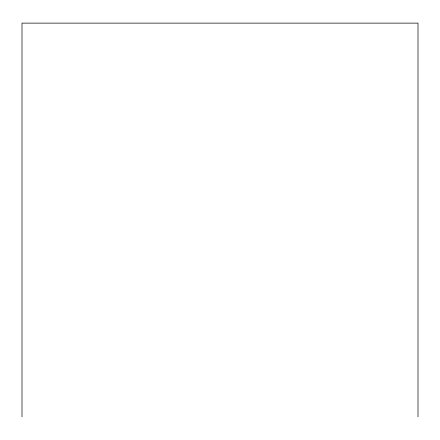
<?xml version="1.0" encoding="UTF-8"?>
<svg xmlns="http://www.w3.org/2000/svg" width="440" height="440" viewBox="0 0 440 440"><rect width="100%" height="100%" fill="white"/><g stroke="black" fill="none" stroke-linecap="round" stroke-linejoin="round"><path stroke-width="0.66" d="M418 416.878L418 23.122L22 23.122L22 416.878"/></g></svg>
